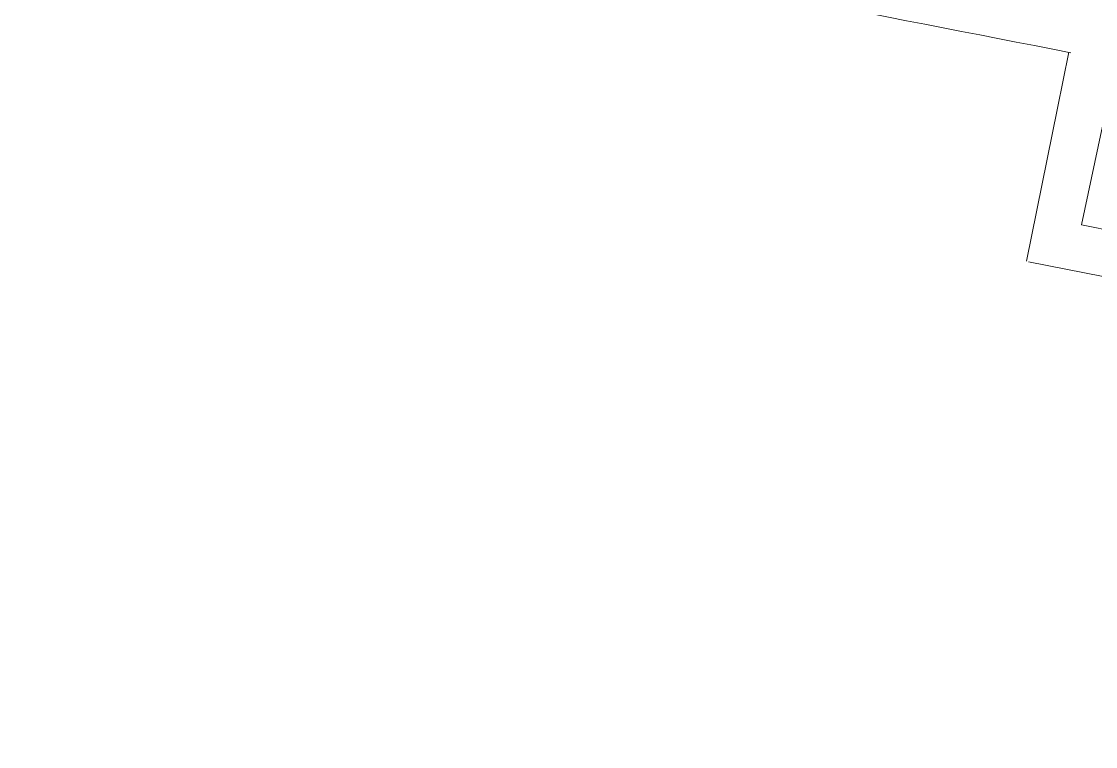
# Model space of a CAD drawing. Extents: x -678889171 to 586587, y -792238163 to 335485.
# Drawn here: x 52858 to 56635, y 19791 to 22340 of the extents above; entities that cross this region are included whole.
import ezdxf
from ezdxf.xclip import XClip

# ---------------------------------------------------------------- set-up
doc = ezdxf.new("R2010")
doc.units = 0
doc.header["$MEASUREMENT"] = 0
doc.header["$XCLIPFRAME"] = 2
doc.layers.add('XR-A-9TH-FLOOR$0$A-SITE-PATT', color=252, linetype='Continuous')
doc.layers.add('XR-A-TYP-4TH TO 10TH (OUTER)$0$A-DIM-IN', color=252, linetype='Continuous')
for name, color, linetype, lineweight in [('XR-A-TYP 00(OUTER)$0$xref units$0$A-ELEV-P1', 252, 'Continuous', 9), ('XR-A-TYP 00(OUTER)$0$xref units$0$A-FLOR-HRAL-P2', 252, 'Continuous', 20), ('XR-A-TYP 01(OUTER)$0$xref units$0$A-ELEV-P1', 252, 'Continuous', 9)]:
    doc.layers.add(name, color=color, linetype=linetype, lineweight=lineweight)

# ---------------------------------------------------------------- blocks, each defined once
blk = doc.blocks.new('XR-A-TYP 00(OUTER)')
at = {"layer": 'XR-A-TYP 00(OUTER)$0$xref units$0$A-ELEV-P1'}
blk.add_line((59193.1, 7974.9), (59302.5, 8513.3), dxfattribs=at)
blk.add_arc((-62822, -614109), 633936.2, 78.1287952, 78.902246, dxfattribs=at)
at = {"layer": 'XR-A-TYP 00(OUTER)$0$xref units$0$A-FLOR-HRAL-P2'}
blk.add_line((59386.6, 8103.3), (59537.7, 8815.9), dxfattribs=at)
blk.add_arc((-11997233.7, -59343802.1), 60564104.6, 78.509376253, 78.517299865, dxfattribs=at)
blk = doc.blocks.new('XR-A-TYP-4TH TO 10TH (OUTER)')
at = {"layer": 'XR-A-TYP-4TH TO 10TH (OUTER)$0$A-DIM-IN'}
ref = blk.add_blockref('XR-A-TYP 00(OUTER)', (0, 0), dxfattribs=at)
XClip(ref).set_block_clipping_path([(19908.0302680896, -24395.0039034439), (141486.3941120692, 77630.6383366612)])
blk = doc.blocks.new('XR-A-TYP 01(OUTER)')
at = {"layer": 'XR-A-TYP 01(OUTER)$0$xref units$0$A-ELEV-P1'}
blk.add_line((59302.5, 8513.3), (59342.5, 8710), dxfattribs=at)
blk.add_arc((-56550.5, -583656.4), 603596.1, 78.9295398, 79.3271427, dxfattribs=at)

msp = doc.modelspace()

# ---------------------------------------------------------------- block references
at = {"layer": 'XR-A-9TH-FLOOR$0$A-SITE-PATT'}
for name in ['XR-A-TYP-4TH TO 10TH (OUTER)', 'XR-A-TYP 01(OUTER)']:
    msp.add_blockref(name, (-2800.4, 13522.1), dxfattribs=at)

doc.saveas('drawing.dxf')
